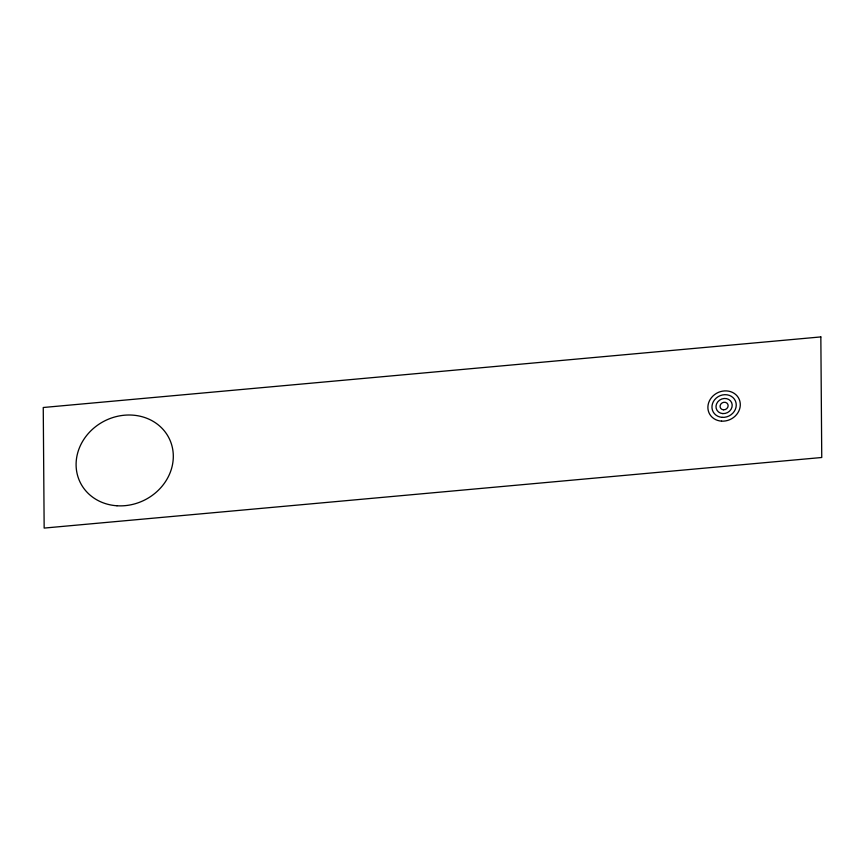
<?xml version="1.0" encoding="UTF-8"?>
<svg xmlns="http://www.w3.org/2000/svg" width="865" height="865" viewBox="0 0 865 865"><rect width="100%" height="100%" fill="white"/><g stroke="black" fill="none" stroke-linecap="round" stroke-linejoin="round"><path stroke-width="1.3" d="M820.842 336.918L43.25 407.502L44.158 528.082L821.75 457.499L820.842 336.918M721.518 421.136A16.543 14.77 -26.6 0 0 739.24 399.381A16.543 14.77 -26.6 0 0 711.527 397.565A16.543 14.77 -26.6 0 0 721.518 421.136M722.167 417.363A12.402 11.083 -26.6 0 0 735.455 401.046A12.402 11.083 -26.6 0 0 714.674 399.684A12.402 11.083 -26.6 0 0 722.167 417.363M722.805 413.589A8.272 7.385 -26.6 0 0 731.671 402.712A8.272 7.385 -26.6 0 0 717.809 401.803A8.272 7.385 -26.6 0 0 722.805 413.589M723.454 409.805A4.13 3.698 -26.6 0 0 727.876 404.366A4.13 3.698 -26.6 0 0 720.956 403.912A4.13 3.698 -26.6 0 0 723.454 409.805M116.98 505.766A49.619 44.32 -26.6 0 0 170.124 440.501A49.619 44.32 -26.6 0 0 87.008 435.052A49.619 44.32 -26.6 0 0 116.98 505.766"/></g></svg>
